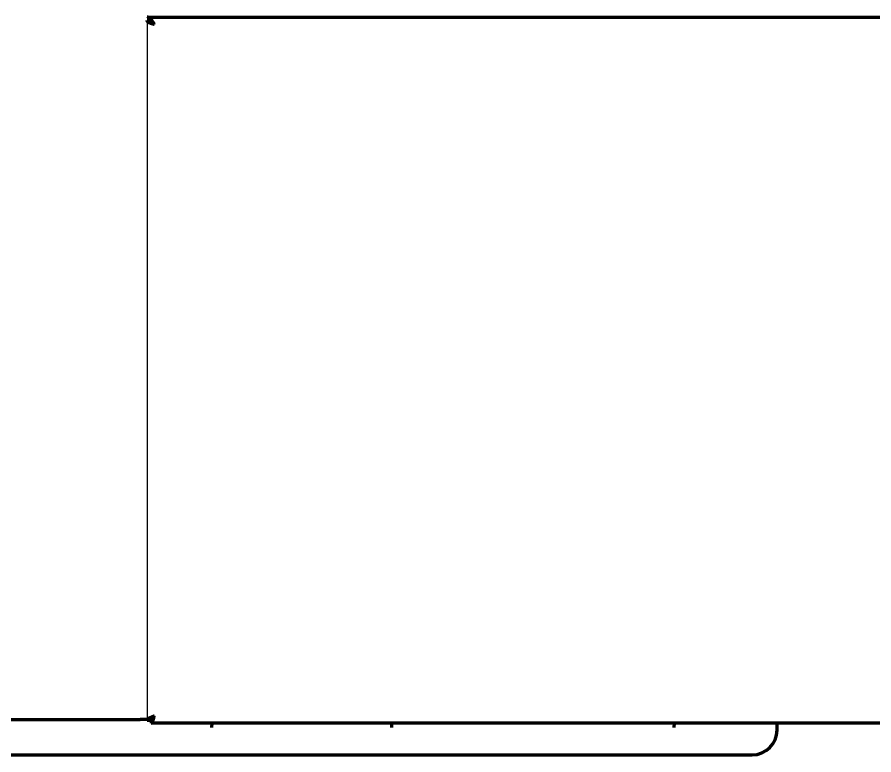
# Model space of a CAD drawing. Header units: inches. Extents: x -2983 to 7024, y 422 to 5529.
# Drawn here: x 2860.1 to 3101.6, y 2277.9 to 2485.9 of the extents above; entities that cross this region are included whole.
import ezdxf

# ---------------------------------------------------------------- set-up
doc = ezdxf.new("R2010")
doc.units = ezdxf.units.IN

msp = doc.modelspace()

# ---------------------------------------------------------------- linework, layer by layer
at = {"linetype": 'Continuous', "lineweight": 70}
for p, q in [((2896.78, 2485.89), (3446.78, 2485.89)), ((2896.78, 2484.8), (2896.78, 2484.91)), ((2896.78, 2484.79), (2897.17, 2484.79)), ((2897.78, 2485.99), (2897.78, 2485.89)), ((2728.78, 2287.89), (2894.78, 2287.89)), ((2896.78, 2287.89), (2894.78, 2287.89)), ((2896.78, 2287.69), (2896.78, 2287.89)), ((2896.78, 2287.69), (2897.78, 2287.69)), ((2898.06, 2287.94), (2897.89, 2287.94)), ((2897.98, 2286.89), (2897.98, 2287.89)), ((3445.58, 2286.89), (2897.98, 2286.89)), ((2898.54, 2288.44), (2898.27, 2288.44)), ((2914.94, 2286.89), (2914.91, 2285.7)), ((2965.63, 2286.89), (2965.66, 2285.7)), ((3045.26, 2286.89), (3045.23, 2285.7)), ((3074.28, 2284.92), (3074.28, 2286.89)), ((2813.26, 2277.94), (3067.31, 2277.94))]:
    msp.add_line(p, q, dxfattribs=at)
msp.add_line((2896.78, 2484.79), (2896.78, 2287.89))
msp.add_ellipse((3067.26, 2284.97), major_axis=(4.99, -4.99), ratio=0.992433, start_param=5.501585, end_param=7.064785, dxfattribs=at)
for points in [[(2898.78, 2483.89), (2898.76, 2483.93), (2898.71, 2484), (2898.64, 2484.12), (2898.57, 2484.23), (2898.5, 2484.34), (2898.43, 2484.45), (2898.36, 2484.55), (2898.28, 2484.66), (2898.21, 2484.76), (2898.14, 2484.86), (2898.07, 2484.96), (2898, 2485.05), (2897.93, 2485.14), (2897.86, 2485.23), (2897.78, 2485.31), (2897.71, 2485.38), (2897.64, 2485.46), (2897.57, 2485.52), (2897.5, 2485.59), (2897.43, 2485.64), (2897.36, 2485.69), (2897.28, 2485.74), (2897.21, 2485.78), (2897.14, 2485.81), (2897.07, 2485.84), (2897, 2485.86), (2896.93, 2485.88), (2896.86, 2485.89), (2896.81, 2485.89), (2896.78, 2485.89)], [(2898.78, 2483.89), (2898.76, 2483.91), (2898.71, 2483.95), (2898.64, 2484), (2898.57, 2484.06), (2898.5, 2484.11), (2898.43, 2484.17), (2898.36, 2484.22), (2898.28, 2484.27), (2898.21, 2484.33), (2898.14, 2484.38), (2898.07, 2484.42), (2898, 2484.47), (2897.93, 2484.52), (2897.86, 2484.56), (2897.78, 2484.6), (2897.71, 2484.64), (2897.64, 2484.67), (2897.57, 2484.71), (2897.5, 2484.74), (2897.43, 2484.77), (2897.36, 2484.79), (2897.28, 2484.82), (2897.21, 2484.84), (2897.14, 2484.85), (2897.07, 2484.87), (2897, 2484.88), (2896.93, 2484.89), (2896.86, 2484.89), (2896.81, 2484.89), (2896.78, 2484.89)], [(2896.78, 2484.79), (2896.78, 2484.78), (2896.79, 2484.76), (2896.79, 2484.73), (2896.81, 2484.7), (2896.83, 2484.67), (2896.85, 2484.64), (2896.88, 2484.61), (2896.92, 2484.58), (2896.96, 2484.55), (2897, 2484.52), (2897.05, 2484.49), (2897.11, 2484.46), (2897.17, 2484.43), (2897.23, 2484.4), (2897.3, 2484.37), (2897.37, 2484.34), (2897.45, 2484.31), (2897.52, 2484.28), (2897.61, 2484.25), (2897.69, 2484.22), (2897.78, 2484.19), (2897.88, 2484.16), (2897.97, 2484.13), (2898.07, 2484.1), (2898.17, 2484.07), (2898.27, 2484.04), (2898.37, 2484.01), (2898.47, 2483.98), (2898.57, 2483.95), (2898.68, 2483.92), (2898.75, 2483.9), (2898.78, 2483.89)], [(2897.78, 2484.79), (2897.78, 2484.78), (2897.78, 2484.76), (2897.79, 2484.73), (2897.8, 2484.7), (2897.81, 2484.67), (2897.82, 2484.64), (2897.83, 2484.61), (2897.85, 2484.58), (2897.87, 2484.55), (2897.89, 2484.52), (2897.92, 2484.49), (2897.94, 2484.46), (2897.97, 2484.43), (2898.01, 2484.4), (2898.04, 2484.37), (2898.08, 2484.34), (2898.11, 2484.31), (2898.15, 2484.28), (2898.2, 2484.25), (2898.24, 2484.22), (2898.28, 2484.19), (2898.33, 2484.16), (2898.38, 2484.13), (2898.43, 2484.1), (2898.47, 2484.07), (2898.53, 2484.04), (2898.58, 2484.01), (2898.63, 2483.98), (2898.68, 2483.95), (2898.73, 2483.92), (2898.77, 2483.9), (2898.78, 2483.89)], [(2898.78, 2288.89), (2898.75, 2288.88), (2898.68, 2288.85), (2898.57, 2288.81), (2898.46, 2288.77), (2898.35, 2288.73), (2898.25, 2288.69), (2898.15, 2288.64), (2898.04, 2288.6), (2897.94, 2288.56), (2897.85, 2288.52), (2897.75, 2288.48), (2897.66, 2288.44), (2897.57, 2288.4), (2897.49, 2288.35), (2897.41, 2288.31), (2897.33, 2288.27), (2897.26, 2288.23), (2897.19, 2288.19), (2897.13, 2288.15), (2897.07, 2288.11), (2897.02, 2288.06), (2896.97, 2288.02), (2896.93, 2287.98), (2896.89, 2287.94), (2896.86, 2287.9), (2896.83, 2287.86), (2896.81, 2287.82), (2896.79, 2287.77), (2896.79, 2287.73), (2896.78, 2287.71), (2896.78, 2287.69)], [(2898.78, 2288.89), (2898.77, 2288.88), (2898.73, 2288.85), (2898.68, 2288.81), (2898.62, 2288.77), (2898.57, 2288.73), (2898.52, 2288.69), (2898.46, 2288.64), (2898.41, 2288.6), (2898.36, 2288.56), (2898.32, 2288.52), (2898.27, 2288.48), (2898.22, 2288.44), (2898.18, 2288.4), (2898.14, 2288.35), (2898.1, 2288.31), (2898.06, 2288.27), (2898.02, 2288.23), (2897.99, 2288.19), (2897.96, 2288.15), (2897.93, 2288.11), (2897.9, 2288.06), (2897.88, 2288.02), (2897.85, 2287.98), (2897.84, 2287.94), (2897.82, 2287.9), (2897.81, 2287.86), (2897.8, 2287.82), (2897.79, 2287.77), (2897.78, 2287.73), (2897.78, 2287.71), (2897.78, 2287.69)], [(2897.98, 2287.89), (2897.99, 2287.89), (2898.01, 2287.89), (2898.04, 2287.9), (2898.06, 2287.9), (2898.09, 2287.91), (2898.12, 2287.93), (2898.14, 2287.94), (2898.17, 2287.96), (2898.2, 2287.98), (2898.22, 2288), (2898.25, 2288.03), (2898.28, 2288.05), (2898.3, 2288.08), (2898.33, 2288.11), (2898.36, 2288.15), (2898.38, 2288.18), (2898.41, 2288.22), (2898.44, 2288.26), (2898.46, 2288.3), (2898.49, 2288.35), (2898.52, 2288.39), (2898.54, 2288.44), (2898.57, 2288.49), (2898.6, 2288.53), (2898.62, 2288.58), (2898.65, 2288.63), (2898.68, 2288.68), (2898.7, 2288.74), (2898.73, 2288.79), (2898.76, 2288.84), (2898.78, 2288.87), (2898.78, 2288.89)], [(2897.98, 2286.89), (2897.99, 2286.89), (2898.01, 2286.89), (2898.04, 2286.9), (2898.06, 2286.92), (2898.09, 2286.93), (2898.12, 2286.96), (2898.14, 2286.99), (2898.17, 2287.02), (2898.2, 2287.06), (2898.22, 2287.11), (2898.25, 2287.16), (2898.28, 2287.21), (2898.3, 2287.27), (2898.33, 2287.34), (2898.36, 2287.41), (2898.38, 2287.48), (2898.41, 2287.55), (2898.44, 2287.63), (2898.46, 2287.72), (2898.49, 2287.8), (2898.52, 2287.89), (2898.54, 2287.98), (2898.57, 2288.08), (2898.6, 2288.17), (2898.62, 2288.27), (2898.65, 2288.37), (2898.68, 2288.48), (2898.7, 2288.58), (2898.73, 2288.68), (2898.76, 2288.79), (2898.78, 2288.86), (2898.78, 2288.89)]]:
    msp.add_open_spline(points, degree=3, dxfattribs=at)

doc.saveas('drawing.dxf')
